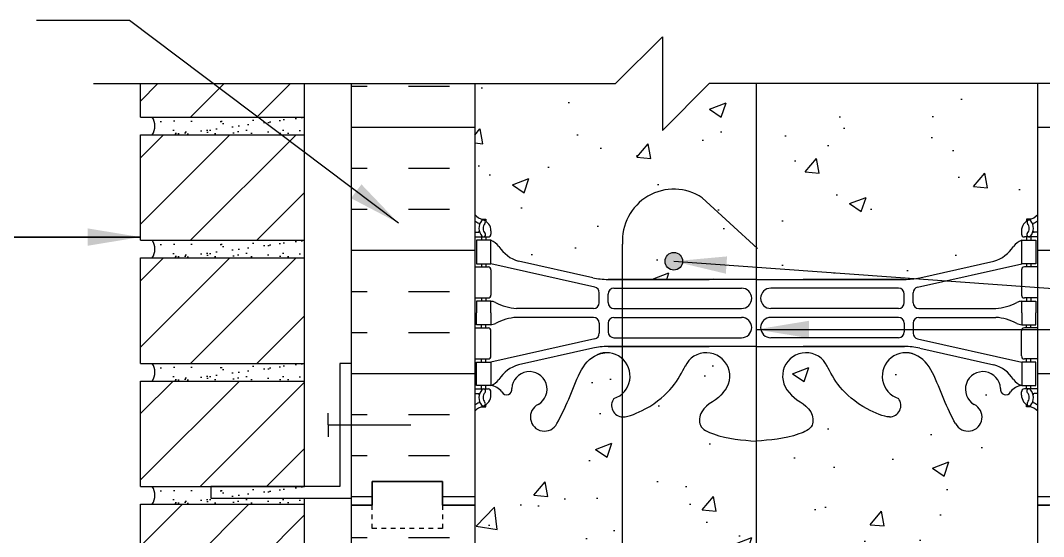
# Model space of a CAD drawing. Header units: inches. Extents: x -6.7 to 48.3, y 74.3 to 149.9.
# Drawn here: x 5.73 to 27.54, y 138.27 to 149.28 of the extents above; entities that cross this region are included whole.
import ezdxf

# ---------------------------------------------------------------- set-up
doc = ezdxf.new("R2010")
doc.units = ezdxf.units.IN
doc.header["$LTSCALE"] = 0.5
doc.header["$MEASUREMENT"] = 0
doc.linetypes.add('DASHED2', pattern=[0.375, 0.25, -0.125])
for name, color, linetype in [('HATCH', 12, 'Continuous'), ('line25', 2, 'Continuous'), ('LINE50', 5, 'Continuous'), ('LINE65', 3, 'Continuous'), ('LINE9', 9, 'Continuous'), ('TEXT', 4, 'Continuous'), ('Web_Edge', 9, 'Continuous')]:
    doc.layers.add(name, color=color, linetype=linetype)
doc.styles.add('DIM', font='romans.shx', dxfattribs={"width": 0.7})
doc.dimstyles.new('ext_12', dxfattribs={"dimscale": 12, "dimtxt": 0.09375, "dimasz": 0.09375, "dimexe": 0.09375, "dimexo": 0.0625, "dimgap": 0.0625, "dimtad": 1, "dimdec": 1, "dimzin": 2, "dimdsep": 46, "dimlunit": 4, "dimtxsty": 'DIM', "dimcen": 0.09, "dimdle": 0.09375, "dimclrt": 4, "dimadec": 0, "dimazin": 0, "dimtfac": 1, "dimtdec": 1, "dimtmove": 1, "dimatfit": 3, "dimfxl": 1, "dimfrac": 2, "dimtolj": 1, "dimtzin": 0, "dimarcsym": 0})
pattern_1 = [(45, (-108.4953, -49.4303), (-0.707107, 0.707107), [])]

msp = doc.modelspace()

# ---------------------------------------------------------------- hatches: boundary and pattern name
at = {"layer": 'HATCH'}
h = msp.add_hatch(dxfattribs=at)
h.set_pattern_fill('AR-CONC', color=256, scale=0.5)
h.paths.add_polyline_path([(27.4161015, 147.931056), (20.4161015, 147.931056), (19.4161015, 146.931056), (19.4161015, 148.931056), (18.4161015, 147.931056), (15.4161015, 147.931056), (15.4161015, 145.1369642, 0.0884161507), (15.5621045, 145.0396526), (15.6521045, 145.0396526), (15.6521045, 144.9979265, -0.2490694202), (15.7621045, 144.7908033), (15.7621045, 144.7233033, -0.4142135624), (15.6996045, 144.6608033), (15.6521045, 144.6608033), (15.6521045, 144.5908033), (15.7571045, 144.5908033, -0.1686720398), (15.9430855, 144.4412204, 0.174450119), (16.3505186, 144.1454133), (17.9313141, 143.7924541, 0.0549743364), (18.2581846, 143.7564062), (21.4161015, 143.7564062), (24.5740183, 143.7564062, 0.0549743364), (24.9008888, 143.7924541), (26.4816844, 144.1454133, 0.174450119), (26.8891174, 144.4412204, -0.1686720398), (27.0750985, 144.5908033), (27.1800985, 144.5908033), (27.1800985, 144.6608033), (27.1325985, 144.6608033, -0.4142135624), (27.0700985, 144.7233033), (27.0700985, 144.7908033, -0.2490694202), (27.1800985, 144.9979265), (27.1800985, 145.0396526), (27.2700985, 145.0396526, 0.0884161507), (27.4161015, 145.1369642)])
edge = h.paths.add_edge_path()
edge.add_arc((27.0700985, 140.5836966), 0.5, 46.21088883, 66.42182152)
edge.add_line((27.2700985, 141.0419541), (27.1800985, 141.0419541))
edge.add_line((27.1800985, 141.0419541), (27.1800985, 141.0836802))
edge.add_arc((27.3200985, 141.2908033), 0.25, 180, 235.94420226, ccw=False)
edge.add_line((27.0700985, 141.2908033), (27.0700985, 141.3583033))
edge.add_arc((27.1325985, 141.3583033), 0.0625, 90, 180, ccw=False)
edge.add_line((27.1325985, 141.4208033), (27.1800985, 141.4208033))
edge.add_line((27.1800985, 141.4208033), (27.1800985, 141.4908033))
edge.add_line((27.1800985, 141.4908033), (27.0750985, 141.4908033))
edge.add_arc((27.1126341, 141.141252), 0.3515609, 96.12907537, 141.53314064)
edge.add_arc((26.7354077, 141.4095511), 0.113392, 167.81557231, 334.05694406, ccw=False)
edge.add_arc((26.2500581, 141.4143562), 0.375, 2.92370732, 239.86752902)
edge.add_arc((25.9300946, 140.8206653), 0.2998438, -152.40303142, 63.94251503, ccw=False)
edge.add_spline(control_points=[(25.6643646, 140.6817629), (25.5783595, 140.8483771), (25.3253539, 141.3385149), (25.1309683, 142.0193985), (24.8052634, 142.1499145)], knot_values=[0, 0, 0, 0, 0.5792108789, 1.7038956432, 1.7038956432, 1.7038956432, 1.7038956432], degree=3, periodic=0)
edge.add_spline(control_points=[(24.8052634, 142.1499145), (24.7556192, 142.1698078), (24.7013891, 142.1822922), (24.6446352, 142.1906992)], knot_values=[1.7038956432, 1.7038956432, 1.7038956432, 1.7038956432, 1.875320925, 1.875320925, 1.875320925, 1.875320925], degree=3, periodic=0)
edge.add_arc((24.6036015, 141.6923859), 0.5, 85.292583, 251.79366549)
edge.add_arc((24.2572684, 141.067637), 0.242027, -90, 38.23270835, ccw=False)
edge.add_spline(control_points=[(24.2572684, 140.82561), (24.1362938, 140.8236312), (23.3169746, 141.1750461), (23.0718847, 141.6222781), (22.9324207, 141.9022623)], knot_values=[0.0381250529, 0.0381250529, 0.0381250529, 0.0381250529, 0.3206625196, 1.2373977813, 1.2373977813, 1.2373977813, 1.2373977813], degree=3, periodic=0)
edge.add_spline(control_points=[(22.9324207, 141.9022623), (22.9292684, 141.9085907), (22.9261406, 141.9148876), (22.9230339, 141.9211514)], knot_values=[1.2373977813, 1.2373977813, 1.2373977813, 1.2373977813, 1.2581185721, 1.2581185721, 1.2581185721, 1.2581185721], degree=3, periodic=0)
edge.add_arc((22.4786015, 141.6923859), 0.5, 28.01829982, 224.18750671)
edge.add_spline(control_points=[(22.1200702, 141.3438815), (22.2276985, 141.180913), (22.5876818, 141.0902481), (22.6643491, 140.5946827), (22.1161897, 140.35883), (21.7123961, 140.3303501), (21.4161015, 140.3094523)], knot_values=[0.2294066276, 0.2294066276, 0.2294066276, 0.2294066276, 0.844431715, 1.1288491123, 1.4643307732, 2.3890043021, 2.3890043021, 2.3890043021, 2.3890043021], degree=3, periodic=0)
edge.add_spline(control_points=[(21.4161015, 140.3094523), (21.1198068, 140.3303501), (20.7160133, 140.35883), (20.1678538, 140.5946827), (20.2445211, 141.0902481), (20.6045044, 141.180913), (20.7121328, 141.3438815)], knot_values=[0.2294066276, 0.2294066276, 0.2294066276, 0.2294066276, 1.1540801565, 1.4895618175, 1.7739792148, 2.3890043021, 2.3890043021, 2.3890043021, 2.3890043021], degree=3, periodic=0)
edge.add_arc((20.3536015, 141.6923859), 0.5, 315.81249329, 511.98170018)
edge.add_spline(control_points=[(19.909169, 141.9211514), (19.9060624, 141.9148876), (19.9029345, 141.9085907), (19.8997823, 141.9022623)], knot_values=[1.2373977813, 1.2373977813, 1.2373977813, 1.2373977813, 1.2581185721, 1.2581185721, 1.2581185721, 1.2581185721], degree=3, periodic=0)
edge.add_spline(control_points=[(19.8997823, 141.9022623), (19.7603182, 141.6222781), (19.5152284, 141.1750461), (18.6959091, 140.8236312), (18.5749346, 140.82561)], knot_values=[0.0381250529, 0.0381250529, 0.0381250529, 0.0381250529, 0.9548603146, 1.2373977813, 1.2373977813, 1.2373977813, 1.2373977813], degree=3, periodic=0)
edge.add_arc((18.5749346, 141.067637), 0.242027, 141.76729165, 270, ccw=False)
edge.add_arc((18.2286015, 141.6923859), 0.5, 288.20633451, 454.707417)
edge.add_spline(control_points=[(18.1875677, 142.1906992), (18.1308139, 142.1822922), (18.0765837, 142.1698078), (18.0269395, 142.1499145)], knot_values=[1.7038956432, 1.7038956432, 1.7038956432, 1.7038956432, 1.875320925, 1.875320925, 1.875320925, 1.875320925], degree=3, periodic=0)
edge.add_spline(control_points=[(18.0269395, 142.1499145), (17.7012346, 142.0193985), (17.5068491, 141.3385149), (17.2538434, 140.8483771), (17.1678383, 140.6817629)], knot_values=[0, 0, 0, 0, 1.1246847643, 1.7038956432, 1.7038956432, 1.7038956432, 1.7038956432], degree=3, periodic=0)
edge.add_arc((16.9021083, 140.8206653), 0.2998438, 116.05748497, 333.07974033, ccw=False)
edge.add_arc((16.5821448, 141.4143562), 0.375, 300.13247098, 537.07629268)
edge.add_arc((16.0967952, 141.4095511), 0.113392, -154.05694406, 12.18442769, ccw=False)
edge.add_arc((15.7195688, 141.141252), 0.3515609, 38.46685936, 83.87092463)
edge.add_line((15.7571045, 141.4908033), (15.6521045, 141.4908033))
edge.add_line((15.6521045, 141.4908033), (15.6521045, 141.4208033))
edge.add_line((15.6521045, 141.4208033), (15.6996045, 141.4208033))
edge.add_arc((15.6996045, 141.3583033), 0.0625, 0, 90, ccw=False)
edge.add_line((15.7621045, 141.3583033), (15.7621045, 141.2908033))
edge.add_arc((15.5121045, 141.2908033), 0.25, 304.05579774, 360, ccw=False)
edge.add_line((15.6521045, 141.0836802), (15.6521045, 141.0419541))
edge.add_line((15.6521045, 141.0419541), (15.5621045, 141.0419541))
edge.add_arc((15.7621045, 140.5836966), 0.5, 113.57817848, 133.78911117)
edge.add_line((15.4161015, 140.9446424), (15.4161015, 138.9446424))
edge.add_line((15.4161015, 138.9446424), (15.4161015, 136.9446424))
edge.add_arc((15.7621045, 137.3055883), 0.5, 226.21088883, 246.42182152)
edge.add_line((15.5621045, 136.8473307), (15.6521045, 136.8473307))
edge.add_line((15.6521045, 136.8473307), (15.6521045, 136.8056047))
edge.add_arc((15.5121045, 136.5984815), 0.25, 0, 55.94420226, ccw=False)
edge.add_line((15.7621045, 136.5984815), (15.7621045, 136.5309815))
edge.add_arc((15.6996045, 136.5309815), 0.0625, -90, 0, ccw=False)
edge.add_line((15.6996045, 136.4684815), (15.6521045, 136.4684815))
edge.add_line((15.6521045, 136.4684815), (15.6521045, 136.3984815))
edge.add_line((15.6521045, 136.3984815), (15.7571045, 136.3984815))
edge.add_arc((15.7195688, 136.7480329), 0.3515609, 276.12907537, 321.53314064)
edge.add_arc((16.0967952, 136.4797338), 0.113392, -12.18442769, 154.05694406, ccw=False)
edge.add_arc((16.5821448, 136.4749287), 0.375, 182.92370732, 419.86752902)
edge.add_arc((16.9021083, 137.0686196), 0.2998438, 27.59696858, 243.94251503, ccw=False)
edge.add_spline(control_points=[(17.1678383, 137.207522), (17.2538434, 137.0409078), (17.5068491, 136.5507699), (17.7012346, 135.8698863), (18.0269395, 135.7393704)], knot_values=[0, 0, 0, 0, 0.5792108789, 1.7038956432, 1.7038956432, 1.7038956432, 1.7038956432], degree=3, periodic=0)
edge.add_spline(control_points=[(18.0269395, 135.7393704), (18.0765837, 135.719477), (18.1308139, 135.7069927), (18.1875677, 135.6985856)], knot_values=[1.7038956432, 1.7038956432, 1.7038956432, 1.7038956432, 1.875320925, 1.875320925, 1.875320925, 1.875320925], degree=3, periodic=0)
edge.add_arc((18.2286015, 136.196899), 0.5, 265.292583, 431.79366549)
edge.add_arc((18.5749346, 136.8216479), 0.242027, 90, 218.23270835, ccw=False)
edge.add_spline(control_points=[(18.5749346, 137.0636749), (18.6959091, 137.0656537), (19.5152284, 136.7142388), (19.7603182, 136.2670068), (19.8997823, 135.9870226)], knot_values=[0.0381250529, 0.0381250529, 0.0381250529, 0.0381250529, 0.3206625196, 1.2373977813, 1.2373977813, 1.2373977813, 1.2373977813], degree=3, periodic=0)
edge.add_spline(control_points=[(19.8997823, 135.9870226), (19.9029345, 135.9806941), (19.9060624, 135.9743973), (19.909169, 135.9681335)], knot_values=[1.2373977813, 1.2373977813, 1.2373977813, 1.2373977813, 1.2581185721, 1.2581185721, 1.2581185721, 1.2581185721], degree=3, periodic=0)
edge.add_arc((20.3536015, 136.196899), 0.5, 208.01829982, 404.18750671)
edge.add_spline(control_points=[(20.7121328, 136.5454034), (20.6045044, 136.7083718), (20.2445211, 136.7990367), (20.1678538, 137.2946022), (20.7160133, 137.5304549), (21.1198068, 137.5589347), (21.4161015, 137.5798326)], knot_values=[0.2294066276, 0.2294066276, 0.2294066276, 0.2294066276, 0.844431715, 1.1288491123, 1.4643307732, 2.3890043021, 2.3890043021, 2.3890043021, 2.3890043021], degree=3, periodic=0)
edge.add_spline(control_points=[(21.4161015, 137.5798326), (21.7123961, 137.5589347), (22.1161897, 137.5304549), (22.6643491, 137.2946022), (22.5876818, 136.7990367), (22.2276985, 136.7083718), (22.1200702, 136.5454034)], knot_values=[0.2294066276, 0.2294066276, 0.2294066276, 0.2294066276, 1.1540801565, 1.4895618175, 1.7739792148, 2.3890043021, 2.3890043021, 2.3890043021, 2.3890043021], degree=3, periodic=0)
edge.add_arc((22.4786015, 136.196899), 0.5, 135.81249329, 331.98170018)
edge.add_spline(control_points=[(22.9230339, 135.9681335), (22.9261406, 135.9743973), (22.9292684, 135.9806941), (22.9324207, 135.9870226)], knot_values=[1.2373977813, 1.2373977813, 1.2373977813, 1.2373977813, 1.2581185721, 1.2581185721, 1.2581185721, 1.2581185721], degree=3, periodic=0)
edge.add_spline(control_points=[(22.9324207, 135.9870226), (23.0718847, 136.2670068), (23.3169746, 136.7142388), (24.1362938, 137.0656537), (24.2572684, 137.0636749)], knot_values=[0.0381250529, 0.0381250529, 0.0381250529, 0.0381250529, 0.9548603146, 1.2373977813, 1.2373977813, 1.2373977813, 1.2373977813], degree=3, periodic=0)
edge.add_arc((24.2572684, 136.8216479), 0.242027, -38.23270835, 90, ccw=False)
edge.add_arc((24.6036015, 136.196899), 0.5, 108.20633451, 274.707417)
edge.add_spline(control_points=[(24.6446352, 135.6985856), (24.7013891, 135.7069927), (24.7556192, 135.719477), (24.8052634, 135.7393704)], knot_values=[1.7038956432, 1.7038956432, 1.7038956432, 1.7038956432, 1.875320925, 1.875320925, 1.875320925, 1.875320925], degree=3, periodic=0)
edge.add_spline(control_points=[(24.8052634, 135.7393704), (25.1309683, 135.8698863), (25.3253539, 136.5507699), (25.5783595, 137.0409078), (25.6643646, 137.207522)], knot_values=[0, 0, 0, 0, 1.1246847643, 1.7038956432, 1.7038956432, 1.7038956432, 1.7038956432], degree=3, periodic=0)
edge.add_arc((25.9300946, 137.0686196), 0.2998438, -63.94251503, 153.07974033, ccw=False)
edge.add_arc((26.2500581, 136.4749287), 0.375, 120.13247098, 357.07629268)
edge.add_arc((26.7354077, 136.4797338), 0.113392, 25.94305594, 192.18442769, ccw=False)
edge.add_arc((27.1126341, 136.7480329), 0.3515609, 218.46685936, 263.87092463)
edge.add_line((27.0750985, 136.3984815), (27.1800985, 136.3984815))
edge.add_line((27.1800985, 136.3984815), (27.1800985, 136.4684815))
edge.add_line((27.1800985, 136.4684815), (27.1325985, 136.4684815))
edge.add_arc((27.1325985, 136.5309815), 0.0625, 180, 270, ccw=False)
edge.add_line((27.0700985, 136.5309815), (27.0700985, 136.5984815))
edge.add_arc((27.3200985, 136.5984815), 0.25, 124.05579774, 180, ccw=False)
edge.add_line((27.1800985, 136.8056047), (27.1800985, 136.8473307))
edge.add_line((27.1800985, 136.8473307), (27.2700985, 136.8473307))
edge.add_arc((27.0700985, 137.3055883), 0.5, 293.57817848, 313.78911117)
edge.add_line((27.4161015, 136.9446424), (27.4161015, 138.9446424))
edge.add_line((27.4161015, 138.9446424), (27.4161015, 140.9446424))
h.paths.add_polyline_path([(27.4161015, 132.7523206, 0.0884161507), (27.2700985, 132.8496323), (27.1800985, 132.8496323), (27.1800985, 132.8913584, -0.2490694202), (27.0700985, 133.0984815), (27.0700985, 133.1659815, -0.4142135624), (27.1325985, 133.2284815), (27.1800985, 133.2284815), (27.1800985, 133.2984815), (27.0750985, 133.2984815, -0.155528605), (26.8994055, 133.4325267, 0.1809141487), (26.4816844, 133.7438716), (24.9008888, 134.0968308, 0.0549743364), (24.5740183, 134.1328787), (21.4161015, 134.1328787), (18.2581846, 134.1328787, 0.0549743364), (17.9313141, 134.0968308), (16.3505186, 133.7438716, 0.1809141487), (15.9327974, 133.4325267, -0.155528605), (15.7571045, 133.2984815), (15.6521045, 133.2984815), (15.6521045, 133.2284815), (15.6996045, 133.2284815, -0.4142135624), (15.7621045, 133.1659815), (15.7621045, 133.0984815, -0.2490694202), (15.6521045, 132.8913584), (15.6521045, 132.8496323), (15.5621045, 132.8496323, 0.0884161507), (15.4161015, 132.7523206), (15.4161015, 130.7863182), (16.7443334, 130.7863182), (16.8175567, 130.8595415), (17.2443334, 131.0363182), (17.2443334, 130.0363182), (16.8175567, 130.2130949), (16.7443334, 130.2863182), (15.4161015, 130.2863182), (15.4161015, 128.2148277), (16.3599563, 128.2148277), (16.3599563, 129.095319), (16.4224563, 129.2148277), (16.4849563, 129.095319), (16.4849563, 128.2148277), (17.275865, 128.2148277), (27.4161015, 128.2148277)])
h.paths.add_polyline_path([(15.4161015, 132.7523206), (15.4161015, 135.1038218), (12.7911015, 132.4738182), (12.7911015, 130.7863182), (15.4161015, 130.7863182)])
h.paths.add_polyline_path([(15.4161015, 130.2863182), (12.7911015, 130.2863182), (12.7911015, 128.2148277), (15.4161015, 128.2148277)])
h.paths.add_polyline_path([(18.6011362, 105.7211699, 0.4060053292), (18.1013337, 106.2071188), (16.3011061, 106.2071188, 0.2256517541), (15.9261061, 105.8321188), (15.9261061, 105.1060541, 0.2256517541), (16.3011061, 104.7310541), (18.1013337, 104.7310541, 0.4185210659), (18.6012798, 105.238396)])
h.paths.add_polyline_path([(18.1013337, 104.5404325), (16.3011061, 104.5404325, 0.2256517541), (15.9261061, 104.1654325), (15.9261061, 103.4393678, 0.2256517541), (16.3011061, 103.0643678), (18.4069322, 103.0643678, 0.2467702377), (18.6011064, 103.4501602), (18.6012841, 104.0474771, 0.4100928209)])
h.paths.add_polyline_path([(24.0035882, 104.1654325, 0.2256517541), (23.6285882, 104.5404325), (19.2036147, 104.5404325, 0.2256517541), (18.8286147, 104.1654325), (18.8286147, 103.3972668, 0.1853008982), (19.1273883, 103.0643678), (23.7048146, 103.0643678, 0.1853008982), (24.0035882, 103.3972668)])
h.paths.add_polyline_path([(24.0035882, 105.1060541), (24.0035882, 105.8742198, 0.1853008982), (23.7048146, 106.2071188), (19.1273883, 106.2071188, 0.1853008982), (18.8286147, 105.8742198), (18.8286147, 105.1060541, 0.2256517541), (19.2036147, 104.7310541), (23.6285882, 104.7310541, 0.2256517541)])
h.paths.add_polyline_path([(26.9060969, 105.8321188, 0.2256517541), (26.5310969, 106.2071188), (24.7308692, 106.2071188, 0.4060053292), (24.2310667, 105.7211699), (24.2309189, 105.2240096, 0.4100928209), (24.7308692, 104.7310541), (26.5310969, 104.7310541, 0.2256517541), (26.9060969, 105.1060541)])
h.paths.add_polyline_path([(26.9060969, 104.1654325, 0.2256517541), (26.5310969, 104.5404325), (24.5308692, 104.5404325, 0.403872135), (24.1561047, 104.1787184), (24.1561047, 103.4089182, 0.3451020396), (24.4076529, 103.0643678), (26.5310969, 103.0643678, 0.2256517541), (26.9060969, 103.4393678)])
h.paths.add_polyline_path([(39.4627027, 108.8328432), (39.4627027, 109.8328432), (30.5411015, 109.8328432), (30.5411015, 105.8322663), (39.4627027, 105.8328432), (39.4627027, 106.8328432), (40.4627027, 107.8328432), (38.4627027, 107.8328432)])
h.paths.add_polyline_path([(12.2911015, 109.8328432), (11.2911015, 109.8328432), (8.1036015, 109.8328432), (3.370375, 109.6771239), (3.3691826, 107.2133614), (2.3691826, 106.2133614), (4.3691826, 106.2133614), (3.3695002, 105.213679), (3.3695002, 103.6738489), (12.2911015, 103.9673624)])
h.paths.add_polyline_path([(18.6012841, 96.4416769, 0.4100928209), (18.1013337, 96.9346324), (16.3011061, 96.9346324, 0.2256517541), (15.9261061, 96.5596324), (15.9261061, 95.8335677, 0.2256517541), (16.3011061, 95.4585677), (18.1013337, 95.4585677, 0.4060053292), (18.6011362, 95.9445166)])
h.paths.add_polyline_path([(18.6760983, 98.2567683, 0.3451020395), (18.42455, 98.6013187), (16.3011061, 98.6013187, 0.2256517541), (15.9261061, 98.2263187), (15.9261061, 97.500254, 0.2256517541), (16.3011061, 97.125254), (18.3013337, 97.125254, 0.403872135), (18.6760983, 97.4869681)])
h.paths.add_polyline_path([(24.0035882, 98.2684197, 0.1853008982), (23.7048146, 98.6013187), (19.1273883, 98.6013187, 0.1853008982), (18.8286147, 98.2684197), (18.8286147, 97.500254, 0.2256517541), (19.2036147, 97.125254), (23.6285882, 97.125254, 0.2256517541), (24.0035882, 97.500254)])
h.paths.add_polyline_path([(24.0035882, 96.5596324, 0.2256517541), (23.6285882, 96.9346324), (19.2036147, 96.9346324, 0.2256517541), (18.8286147, 96.5596324), (18.8286147, 95.7914666, 0.1853008982), (19.1273883, 95.4585677), (23.7048146, 95.4585677, 0.1853008982), (24.0035882, 95.7914666)])
h.paths.add_polyline_path([(26.9060969, 96.5596324, 0.2256517541), (26.5310969, 96.9346324), (24.7308692, 96.9346324, 0.4185210659), (24.2309231, 96.4272905), (24.2310667, 95.9445166, 0.4060053292), (24.7308692, 95.4585677), (26.5310969, 95.4585677, 0.2256517541), (26.9060969, 95.8335677)])
h.paths.add_polyline_path([(26.9060969, 97.500254), (26.9060969, 98.2263187, 0.2256517541), (26.5310969, 98.6013187), (24.4252707, 98.6013187, 0.2467702377), (24.2310965, 98.2155263), (24.2309189, 97.6182094, 0.4100928209), (24.7308692, 97.125254), (26.5310969, 97.125254, 0.2256517541)])
h.paths.add_polyline_path([(27.1325985, 86.1166823), (27.1800985, 86.1166823), (27.1800985, 86.1866823), (27.0750985, 86.1866823, -0.155528605), (26.8994055, 86.3207275, 0.1809141487), (26.4816844, 86.6320724), (24.9008888, 86.9850316, 0.0549743364), (24.5740183, 87.0210795), (21.4161015, 87.0210795), (18.2581846, 87.0210795, 0.0549743364), (17.9313141, 86.9850316), (16.3505186, 86.6320724, 0.1809141487), (15.9327974, 86.3207275, -0.155528605), (15.7571045, 86.1866823), (15.6521045, 86.1866823), (15.6521045, 86.1166823), (15.6996045, 86.1166823, -0.4142135624), (15.7621045, 86.0541823), (15.7621045, 85.9866823, -0.2490694202), (15.6521045, 85.7795592), (15.6521045, 85.7378331), (15.5621045, 85.7378331, 0.0884161507), (15.4161015, 85.6405214), (15.4161015, 84.0877083), (20.4160974, 84.0877083), (21.4160974, 83.0877083), (21.4160974, 85.0877083), (22.4160974, 84.0877083), (27.4161015, 84.0877083), (27.4161015, 85.6405214, 0.0884161507), (27.2700985, 85.7378331), (27.1800985, 85.7378331), (27.1800985, 85.7795592, -0.2490694202), (27.0700985, 85.9866823), (27.0700985, 86.0541823, -0.4142135624)])
h = msp.add_hatch(dxfattribs=at)
h.set_pattern_fill('ANSI31', color=256, scale=8, style=0)
h.set_pattern_definition([(45, (-108.4953, -44.1803), (-0.707107, 0.707107), [])])
h.paths.add_polyline_path([(11.7911015, 147.931056), (8.2911015, 147.931056), (8.2911015, 147.2148277), (11.7911015, 147.2148277)])
h = msp.add_hatch(dxfattribs=at)
h.set_pattern_fill('INSUL', color=256, scale=7, style=0)
h.paths.add_polyline_path([(15.4161015, 147.931056), (12.7911015, 147.931056), (12.7911015, 138.9446424), (13.2286015, 138.9446424), (13.2286015, 139.4446424), (14.7286015, 139.4446424), (14.7286015, 138.9446424), (15.1661015, 138.9446424), (15.4161015, 138.9446424)])
h.paths.add_polyline_path([(30.0411015, 147.931056), (27.4161015, 147.931056), (27.4161015, 140.9778168), (30.0411015, 140.9778168)])
h.paths.add_polyline_path([(30.0411015, 140.9778168), (27.4161015, 140.9778168), (27.4161015, 138.9446424), (27.6661015, 138.9446424), (28.1036015, 138.9446424), (28.1036015, 139.4446424), (29.6036015, 139.4446424), (29.6036015, 138.9446424), (30.0411015, 138.9446424)])
h = msp.add_hatch(dxfattribs=at)
h.set_pattern_fill('AR-SAND', color=256, scale=0.25, style=0)
h.set_pattern_definition([(37.5, (-108.4953, -33.6803), (-0.01574834, 0.48170594), [0, -0.38, 0, -0.425, 0, -0.40625]), (7.5, (-108.4953, -33.6803), (0.4424442, 0.7055365), [0, -0.205, 0, -0.3425, 0, -0.13125]), (327.5, (-108.8028, -33.6803), (0.7785355, 0.0014148), [0, -0.125, 0, -0.45, 0, -0.5875]), (317.5, (-108.8028, -33.6803), (0.7515317, 0.2194189), [0, -0.0625, 0, -0.295, 0, -0.3375])])
h.paths.add_polyline_path([(11.7911015, 147.2148277), (8.5411015, 147.2148277, -0.3182332765), (8.5411015, 146.8398277), (11.7911015, 146.8398277)])
h = msp.add_hatch(dxfattribs=at)
h.set_pattern_fill('ANSI31', color=256, scale=8, style=0)
h.set_pattern_definition([(45, (-108.4953, -46.8053), (-0.707107, 0.707107), [])])
h.paths.add_polyline_path([(11.7911015, 144.5898277), (11.7911015, 146.8398277), (8.2911015, 146.8398277), (8.2911015, 144.5898277)])
h = msp.add_hatch(dxfattribs=at)
h.set_pattern_fill('AR-SAND', color=256, scale=0.25, style=0)
h.set_pattern_definition([(37.5, (-108.4953, -36.3053), (-0.01574834, 0.48170594), [0, -0.38, 0, -0.425, 0, -0.40625]), (7.5, (-108.4953, -36.3053), (0.4424442, 0.7055365), [0, -0.205, 0, -0.3425, 0, -0.13125]), (327.5, (-108.8028, -36.3053), (0.7785355, 0.0014148), [0, -0.125, 0, -0.45, 0, -0.5875]), (317.5, (-108.8028, -36.3053), (0.7515317, 0.2194189), [0, -0.0625, 0, -0.295, 0, -0.3375])])
h.paths.add_polyline_path([(11.7911015, 144.5898277), (8.5411015, 144.5898277, -0.3182332765), (8.5411015, 144.2148277), (11.7911015, 144.2148277)])
h = msp.add_hatch(dxfattribs=at)
h.set_pattern_fill('ANSI31', color=256, scale=8, style=0)
h.set_pattern_definition(pattern_1)
h.paths.add_polyline_path([(11.7911015, 141.9648277), (11.7911015, 144.2148277), (8.2911015, 144.2148277), (8.2911015, 141.9648277)])
h = msp.add_hatch(dxfattribs=at)
h.set_pattern_fill('AR-SAND', color=256, scale=0.25, style=0)
h.set_pattern_definition([(37.5, (-108.4953, -38.9303), (-0.01574834, 0.48170594), [0, -0.38, 0, -0.425, 0, -0.40625]), (7.5, (-108.4953, -38.9303), (0.4424442, 0.7055365), [0, -0.205, 0, -0.3425, 0, -0.13125]), (327.5, (-108.8028, -38.9303), (0.7785355, 0.0014148), [0, -0.125, 0, -0.45, 0, -0.5875]), (317.5, (-108.8028, -38.9303), (0.7515317, 0.2194189), [0, -0.0625, 0, -0.295, 0, -0.3375])])
h.paths.add_polyline_path([(11.7911015, 141.9648277), (8.5411015, 141.9648277, -0.3182332765), (8.5411015, 141.5898277), (11.7911015, 141.5898277)])
h = msp.add_hatch(dxfattribs=at)
h.set_pattern_fill('ANSI31', color=256, scale=8, style=0)
h.set_pattern_definition(pattern_1)
h.paths.add_polyline_path([(8.2911015, 139.3398277), (11.7911015, 139.3398277), (11.7911015, 141.5898277), (8.2911015, 141.5898277)])
h = msp.add_hatch(dxfattribs=at)
h.set_pattern_fill('AR-SAND', color=256, scale=0.25, style=0)
h.set_pattern_definition([(37.5, (-108.4953, -41.5553), (-0.01574834, 0.48170594), [0, -0.38, 0, -0.425, 0, -0.40625]), (7.5, (-108.4953, -41.5553), (0.4424442, 0.7055365), [0, -0.205, 0, -0.3425, 0, -0.13125]), (327.5, (-108.8028, -41.5553), (0.7785355, 0.0014148), [0, -0.125, 0, -0.45, 0, -0.5875]), (317.5, (-108.8028, -41.5553), (0.7515317, 0.2194189), [0, -0.0625, 0, -0.295, 0, -0.3375])])
h.paths.add_polyline_path([(11.7911015, 139.3398277), (8.5411015, 139.3398277, -0.3182332765), (8.5411015, 138.9648277), (11.7911015, 138.9648277)])
h = msp.add_hatch(dxfattribs=at)
h.set_pattern_fill('ANSI31', color=256, scale=8, style=0)
h.set_pattern_definition(pattern_1)
h.paths.add_polyline_path([(11.7911015, 136.7148277), (11.7911015, 138.9648277), (8.2911015, 138.9648277), (8.2911015, 136.7148277)])
h = msp.add_hatch(dxfattribs=at)
h.set_pattern_fill('INSUL', color=256, scale=7, style=0)
h.paths.add_polyline_path([(15.4161015, 138.9446424), (15.1661015, 138.9446424), (14.7286015, 138.9446424), (14.7286015, 138.4446424), (13.2286015, 138.4446424), (13.2286015, 138.9446424), (12.7911015, 138.9446424), (12.7911015, 132.8191834), (13.1358096, 132.8191834), (15.4161015, 135.1038218)])
h.paths.add_polyline_path([(30.0411015, 138.9446424), (29.6036015, 138.9446424), (29.6036015, 138.4446424), (28.1036015, 138.4446424), (28.1036015, 138.9446424), (27.6661015, 138.9446424), (27.4161015, 138.9446424), (27.4161015, 135.6013015), (30.0411015, 135.6013015)])
h.paths.add_polyline_path([(30.0411015, 135.6013015), (27.4161015, 135.6013015), (27.4161015, 128.2148277), (30.0411015, 128.2148277)])
at = {"layer": 'LINE65'}
msp.add_hatch(color=256, dxfattribs=at).paths.add_polyline_path([(19.8476487, 144.1428014, 1), (19.4726487, 144.1428014, 1)])

# ---------------------------------------------------------------- linework, layer by layer
at = {"layer": 'line25'}
for p, q in [((8.2911015, 147.2148277), (8.2911015, 147.931056)), ((11.7911015, 139.3398277), (11.7911015, 147.931056)), ((15.4161015, 147.931056), (15.4161015, 138.9446424)), ((27.4161015, 138.9446424), (27.4161015, 147.931056)), ((8.2911015, 147.2148277), (11.7911015, 147.2148277)), ((8.2911015, 146.8398277), (11.7911015, 146.8398277)), ((8.2911015, 144.5898277), (8.2911015, 146.8398277)), ((8.2911015, 144.5898277), (11.7911015, 144.5898277)), ((8.2911015, 144.2148277), (11.7911015, 144.2148277)), ((8.2911015, 141.9648277), (8.2911015, 144.2148277)), ((8.2911015, 141.9648277), (11.7911015, 141.9648277)), ((8.2911015, 141.5898277), (11.7911015, 141.5898277)), ((8.2911015, 139.3398277), (8.2911015, 141.5898277)), ((8.2911015, 139.3398277), (11.7911015, 139.3398277)), ((8.2911015, 138.9648277), (11.7911015, 138.9648277)), ((8.2911015, 136.7148277), (8.2911015, 138.9648277)), ((11.7911015, 138.9648277), (11.7911015, 139.0898277)), ((11.7911015, 128.8398277), (11.7911015, 138.9648277)), ((15.4161015, 138.9446424), (15.4161015, 135.1038218)), ((27.4161015, 128.2148277), (27.4161015, 138.9446424))]:
    msp.add_line(p, q, dxfattribs=at)
at = {"layer": 'LINE50'}
for p, q in [((12.7911015, 138.9446424), (12.7911015, 147.931056)), ((14.7286015, 139.4446424), (13.2286015, 139.4446424)), ((13.2286015, 139.4446424), (13.2286015, 138.9446424)), ((14.7286015, 138.9446424), (14.7286015, 139.4446424)), ((13.2286015, 138.9446424), (12.7911015, 138.9446424)), ((15.1661015, 138.9446424), (14.7286015, 138.9446424)), ((15.4161015, 138.9446424), (15.1661015, 138.9446424)), ((27.4161015, 138.9446424), (27.6661015, 138.9446424))]:
    msp.add_line(p, q, dxfattribs=at)
for points in [[(12.7911015, 128.2148277), (12.7911015, 138.9446424), (13.2286015, 138.9446424), (13.2286015, 139.4446424), (14.7286015, 139.4446424), (14.7286015, 138.9446424), (15.1661015, 138.9446424), (15.4161015, 138.9446424)], [(30.0411015, 128.2148277), (30.0411015, 138.9446424), (29.6036015, 138.9446424), (29.6036015, 139.4446424), (28.1036015, 139.4446424), (28.1036015, 138.9446424), (27.6661015, 138.9446424), (27.4161015, 138.9446424)]]:
    msp.add_lwpolyline(points, dxfattribs=at)
at = {"layer": 'LINE65'}
for p, q in [((21.4160974, 147.931056), (21.4160974, 131.2148277)), ((20.2675751, 145.4965098), (21.447327, 144.4122261)), ((18.5687321, 130.8932021), (18.5687321, 144.5065116))]:
    msp.add_line(p, q, dxfattribs=at)
msp.add_circle((19.6601487, 144.1428014), 0.1875, dxfattribs=at)
msp.add_arc((19.6610605, 144.5846808), 1.0951219, 56.36963594, 184.09322148, dxfattribs=at)
at = {"layer": 'LINE9'}
for p, q in [((18.4161015, 147.931056), (19.4161015, 148.931056)), ((19.4161015, 148.931056), (19.4161015, 146.931056)), ((7.2911015, 147.931056), (18.4161015, 147.931056)), ((19.4161015, 146.931056), (20.4161015, 147.931056)), ((31.5411015, 147.931056), (20.4161015, 147.931056)), ((4.5674825, 144.658652), (8.2911015, 144.658652))]:
    msp.add_line(p, q, dxfattribs=at)
at = {"layer": 'LINE9', "linetype": 'Continuous'}
for q in [(12.2911015, 140.9023277), (12.2911015, 140.4023277), (14.0512042, 140.6523277)]:
    msp.add_line((12.2911015, 140.6523277), q, dxfattribs=at)
at = {"layer": 'LINE9'}
msp.add_lwpolyline([(9.7911015, 139.0898277), (12.7911015, 139.0898277), (12.7911015, 141.9648277), (12.5411015, 141.9648277), (12.5411015, 139.3398277), (9.7911015, 139.3398277)], close=True, dxfattribs=at)
at = {"layer": 'LINE9', "linetype": 'DASHED2', "ltscale": 0.15}
msp.add_lwpolyline([(14.7286015, 138.9446424), (14.7286015, 138.9446424), (14.7286015, 138.4446424), (13.2286015, 138.4446424), (13.2286015, 138.9446424), (13.2286015, 138.9446424)], dxfattribs=at)
at = {"layer": 'LINE9'}
for centre in [(8.2763406, 147.0273277), (8.2763406, 144.4023277), (8.2763406, 141.7773277), (8.2763406, 139.1523277)]:
    msp.add_arc(centre, 0.3244296, 324.69439705, 35.30560295, dxfattribs=at)
at = {"layer": 'Web_Edge'}
for p, q in [((15.5621045, 145.0396526), (15.6521045, 145.0396526)), ((15.6521045, 145.0396526), (15.6521045, 144.9979265)), ((27.2700985, 145.0396526), (27.1800985, 145.0396526)), ((27.1800985, 145.0396526), (27.1800985, 144.9979265)), ((15.4161015, 144.7608033), (15.49398, 144.7608033)), ((15.4161015, 144.6608033), (15.6996045, 144.6608033)), ((15.5621045, 144.6608033), (15.5621045, 144.5908033)), ((15.6521045, 144.6608033), (15.6521045, 144.5908033)), ((15.7621045, 144.7908033), (15.7621045, 144.7233033)), ((27.0700985, 144.7908033), (27.0700985, 144.7233033)), ((27.4161015, 144.6608033), (27.1325985, 144.6608033)), ((27.1800985, 144.6608033), (27.1800985, 144.5908033)), ((27.2700985, 144.6608033), (27.2700985, 144.5908033)), ((27.4161015, 144.7608033), (27.3382229, 144.7608033)), ((15.4161015, 144.0208033), (15.6996045, 144.0208033)), ((15.5621045, 144.0908033), (15.5621045, 144.0208033)), ((15.6521045, 144.0908033), (15.6521045, 144.0208033)), ((17.9746678, 143.5941735), (15.7571045, 144.0908033)), ((15.7621045, 143.9583033), (15.7621045, 143.4233033)), ((17.9313141, 143.7924541), (16.3505186, 144.1454133)), ((24.8575352, 143.5941735), (27.0750985, 144.0908033)), ((24.9008888, 143.7924541), (26.4816844, 144.1454133)), ((27.0700985, 143.9583033), (27.0700985, 143.4233033)), ((27.4161015, 144.0208033), (27.1325985, 144.0208033)), ((27.1800985, 144.0908033), (27.1800985, 144.0208033)), ((27.2700985, 144.0908033), (27.2700985, 144.0208033)), ((18.2581846, 143.7564062), (20.4161056, 143.7564062)), ((21.4161015, 143.7564062), (18.2581846, 143.7564062)), ((21.4161015, 143.7564062), (24.5740183, 143.7564062)), ((24.5740183, 143.7564062), (22.4160974, 143.7564062)), ((18.3848502, 143.5697727), (21.1041313, 143.5697727)), ((24.4473527, 143.5697727), (21.7280716, 143.5697727)), ((15.4161015, 143.3608033), (15.6996045, 143.3608033)), ((15.5621045, 143.3608033), (15.5621045, 143.2908033)), ((15.6521045, 143.3608033), (15.6521045, 143.2908033)), ((18.0723503, 143.2599071), (18.0723503, 143.472195)), ((18.2598502, 143.2607744), (18.2598502, 143.4447727)), ((24.5723527, 143.2607744), (24.5723527, 143.4447727)), ((24.7598526, 143.2599071), (24.7598526, 143.472195)), ((27.4161015, 143.3608033), (27.1325985, 143.3608033)), ((27.1800985, 143.3608033), (27.1800985, 143.2908033)), ((27.2700985, 143.3608033), (27.2700985, 143.2908033)), ((17.9473503, 143.1349071), (16.3098286, 143.1349071)), ((18.3848502, 143.1357744), (21.1041313, 143.1357744)), ((24.4473527, 143.1357744), (21.7280716, 143.1357744)), ((24.8848526, 143.1349071), (26.5223744, 143.1349071)), ((17.9473503, 142.9466996), (16.3098286, 142.9466996)), ((18.3848502, 142.9458323), (21.1041313, 142.9458323)), ((24.4473527, 142.9458323), (21.7280716, 142.9458323)), ((24.8848526, 142.9466996), (26.5223744, 142.9466996)), ((15.4161015, 142.7208033), (15.6996045, 142.7208033)), ((15.5621045, 142.7208033), (15.5621045, 142.7908033)), ((15.6521045, 142.7208033), (15.6521045, 142.7908033)), ((15.7621045, 142.1233033), (15.7621045, 142.6583033)), ((18.0723503, 142.8216996), (18.0723503, 142.6094117)), ((18.2598502, 142.8208323), (18.2598502, 142.636834)), ((24.5723527, 142.8208323), (24.5723527, 142.636834)), ((24.7598526, 142.8216996), (24.7598526, 142.6094117)), ((27.0700985, 142.1233033), (27.0700985, 142.6583033)), ((27.4161015, 142.7208033), (27.1325985, 142.7208033)), ((27.1800985, 142.7208033), (27.1800985, 142.7908033)), ((27.2700985, 142.7208033), (27.2700985, 142.7908033)), ((17.9746678, 142.4874332), (15.7571045, 141.9908033)), ((18.3848502, 142.511834), (21.1041313, 142.511834)), ((24.4473527, 142.511834), (21.7280716, 142.511834)), ((24.8575352, 142.4874332), (27.0750985, 141.9908033)), ((17.9313141, 142.2891526), (16.3505186, 141.9361934)), ((18.2581846, 142.3252005), (20.4161056, 142.3252005)), ((21.4161015, 142.3252005), (18.2581846, 142.3252005)), ((21.4161015, 142.3252005), (24.5740183, 142.3252005)), ((24.5740183, 142.3252005), (22.4160974, 142.3252005)), ((24.9008888, 142.2891526), (26.4816844, 141.9361934)), ((15.4161015, 142.0608033), (15.6996045, 142.0608033)), ((15.5621045, 141.9908033), (15.5621045, 142.0608033)), ((15.6521045, 141.9908033), (15.6521045, 142.0608033)), ((27.4161015, 142.0608033), (27.1325985, 142.0608033)), ((27.1800985, 141.9908033), (27.1800985, 142.0608033)), ((27.2700985, 141.9908033), (27.2700985, 142.0608033)), ((15.4161015, 141.4208033), (15.6996045, 141.4208033)), ((15.4161015, 141.3208033), (15.49398, 141.3208033)), ((15.5621045, 141.4208033), (15.5621045, 141.4908033)), ((15.6521045, 141.4208033), (15.6521045, 141.4908033)), ((15.7621045, 141.2908033), (15.7621045, 141.3583033)), ((27.0700985, 141.2908033), (27.0700985, 141.3583033)), ((27.4161015, 141.4208033), (27.1325985, 141.4208033)), ((27.1800985, 141.4208033), (27.1800985, 141.4908033)), ((27.2700985, 141.4208033), (27.2700985, 141.4908033)), ((27.4161015, 141.3208033), (27.3382229, 141.3208033)), ((15.5621045, 141.0419541), (15.6521045, 141.0419541)), ((15.6521045, 141.0419541), (15.6521045, 141.0836802)), ((27.1800985, 141.0419541), (27.1800985, 141.0836802)), ((27.2700985, 141.0419541), (27.1800985, 141.0419541))]:
    msp.add_line(p, q, dxfattribs=at)
for points in [[(15.4571045, 144.0908033), (15.7571045, 144.0908033), (15.7571045, 144.5908033), (15.4571045, 144.5908033)], [(27.3750985, 144.0908033), (27.0750985, 144.0908033), (27.0750985, 144.5908033), (27.3750985, 144.5908033)], [(15.4571045, 141.9908033), (15.7571045, 141.9908033), (15.7571045, 141.4908033), (15.4571045, 141.4908033)], [(27.3750985, 141.9908033), (27.0750985, 141.9908033), (27.0750985, 141.4908033), (27.3750985, 141.4908033)]]:
    msp.add_lwpolyline(points, close=True, dxfattribs=at)
for points in [[(15.7571045, 143.0408033), (15.7571045, 143.2908033), (15.4571045, 143.2908033), (15.4571045, 143.0408033)], [(27.0750985, 143.0408033), (27.0750985, 143.2908033), (27.3750985, 143.2908033), (27.3750985, 143.0408033)], [(15.7571045, 143.0408033), (15.7571045, 142.7908033), (15.4571045, 142.7908033), (15.4571045, 143.0408033)], [(27.0750985, 143.0408033), (27.0750985, 142.7908033), (27.3750985, 142.7908033), (27.3750985, 143.0408033)]]:
    msp.add_lwpolyline(points, dxfattribs=at)
for centre, radius, start, end in [((15.7621045, 145.4979101), 0.5, 226.21088883, 250.52877936), ((15.5980455, 144.9762594), 0.0450092, 321.44800065, 139.1878992), ((15.5121045, 144.7908033), 0.25, 0, 70.52877936), ((27.3200985, 144.7908033), 0.25, 109.47122064, 180), ((27.2341574, 144.9762594), 0.0450092, 40.8121008, 218.55199935), ((27.0700985, 145.4979101), 0.5, 289.47122064, 313.78911117), ((15.7621045, 145.4979101), 0.6, 234.78321605, 245.07477071), ((15.7558119, 144.8453627), 0.25, 140.114512, 222.46086784), ((15.5000223, 144.9348925), 0.0210317, 343.46400404, 63.99572766), ((15.7558119, 144.8453627), 0.16, 140.0000772, 222.46086784), ((27.0763911, 144.8453627), 0.16, 317.53913216, 39.9999228), ((27.0763911, 144.8453627), 0.25, 317.53913216, 39.885488), ((27.3321807, 144.9348925), 0.0210317, 116.00427234, 196.53599596), ((27.0700985, 145.4979101), 0.6, 294.92522929, 305.21678395), ((15.494184, 144.7803858), 0.0195835, 269.40315581, 15.49009994), ((15.6045755, 144.70697), 0.045, 222.46086784, 42.46086784), ((15.6996045, 144.7233033), 0.0625, 270, 0), ((15.6346958, 144.2481995), 0.3638149, 34.97751375, 70.33874127), ((27.1975071, 144.2481995), 0.3638149, 109.66125873, 145.02248625), ((27.1325985, 144.7233033), 0.0625, 180, 270), ((27.2276275, 144.70697), 0.045, 137.53913216, 317.53913216), ((27.3380189, 144.7803858), 0.0195835, 164.50990006, 270.59684419), ((16.5578147, 144.8594295), 0.7434991, 212.79191653, 253.81071146), ((26.2743882, 144.8594295), 0.7434991, 286.18928854, 327.20808347), ((15.6996045, 143.9583033), 0.0625, 0, 90), ((27.1325985, 143.9583033), 0.0625, 90, 180), ((18.2581846, 145.2564062), 1.5, 257.41347953, 270), ((24.5740183, 145.2564062), 1.5, 270, 282.58652047), ((17.9473503, 143.472195), 0.125, 0, 77.3767299), ((18.3848502, 143.4447727), 0.125, 90, 180), ((21.1041313, 143.3527735), 0.2169991, 270, 90), ((21.7280716, 143.3527735), 0.2169991, 90, 270), ((24.4473527, 143.4447727), 0.125, 0, 90), ((24.8848526, 143.472195), 0.125, 102.6232701, 180), ((15.6996045, 143.4233033), 0.0625, 270, 0), ((15.7529817, 143.0721197), 0.2187225, 60.49374659, 88.91995366), ((27.0792212, 143.0721197), 0.2187225, 91.08004634, 119.50625341), ((27.1325985, 143.4233033), 0.0625, 180, 270), ((16.3985794, 144.3017581), 1.1702213, 242.63654818, 265.65045124), ((17.9473503, 143.2599071), 0.125, 270, 0), ((18.3848502, 143.2607744), 0.125, 180, 270), ((24.4473527, 143.2607744), 0.125, 270, 360), ((24.8848526, 143.2599071), 0.125, 180, 270), ((26.4336235, 144.3017581), 1.1702213, 274.34954876, 297.36345182), ((16.3985794, 141.7798485), 1.1702213, 94.34954876, 117.36345182), ((17.9473503, 142.8216996), 0.125, 0, 90), ((18.3848502, 142.8208323), 0.125, 90, 180), ((21.1041313, 142.7288332), 0.2169991, 270, 90), ((21.7280716, 142.7288332), 0.2169991, 90, 270), ((24.4473527, 142.8208323), 0.125, 0, 90), ((24.8848526, 142.8216996), 0.125, 90, 180), ((26.4336235, 141.7798485), 1.1702213, 62.63654818, 85.65045124), ((15.6996045, 142.6583033), 0.0625, 0, 90), ((15.7529817, 143.009487), 0.2187225, 271.08004634, 299.50625341), ((18.3848502, 142.636834), 0.125, 180, 270), ((24.4473527, 142.636834), 0.125, 270, 0), ((27.0792212, 143.009487), 0.2187225, 240.49374659, 268.91995366), ((27.1325985, 142.6583033), 0.0625, 90, 180), ((17.9473503, 142.6094117), 0.125, 282.6232701, 0), ((24.8848526, 142.6094117), 0.125, 180, 257.3767299), ((18.2581846, 140.8252005), 1.5, 90, 102.58652047), ((18.2286015, 141.6923859), 0.5, 288.20633451, 113.78613349), ((20.3536015, 141.6923859), 0.5, 315.81249329, 155.18101106), ((22.4786015, 141.6923859), 0.5, 24.81898894, 224.18750671), ((24.6036015, 141.6923859), 0.5, 66.21386651, 251.79366549), ((24.5740183, 140.8252005), 1.5, 77.41347953, 90), ((15.6996045, 142.1233033), 0.0625, 270, 0), ((27.1325985, 142.1233033), 0.0625, 180, 270), ((16.5578147, 141.2221772), 0.7434991, 106.18928854, 147.20808347), ((16.5821448, 141.4143562), 0.375, 300.13247098, 177.07629268), ((26.2500581, 141.4143562), 0.375, 2.92370732, 239.86752902), ((26.2743882, 141.2221772), 0.7434991, 32.79191653, 73.81071146), ((15.6346958, 141.8334072), 0.3638149, 289.66125873, 325.02248625), ((27.1975071, 141.8334072), 0.3638149, 214.97751375, 250.33874127), ((15.494184, 141.3012209), 0.0195835, 344.50990006, 90.59684419), ((15.7558119, 141.2362439), 0.25, 137.53913216, 219.885488), ((15.6045755, 141.3746367), 0.045, 317.53913216, 137.53913216), ((15.7558119, 141.2362439), 0.16, 137.53913216, 219.9999228), ((15.6996045, 141.3583033), 0.0625, 360, 90), ((15.7195688, 141.141252), 0.3515609, 38.46685936, 83.87092463), ((16.0967952, 141.4095511), 0.113392, 205.94305594, 12.18442769), ((26.7354077, 141.4095511), 0.113392, 167.81557231, 334.05694406), ((27.1126341, 141.141252), 0.3515609, 96.12907537, 141.53314064), ((27.1325985, 141.3583033), 0.0625, 90, 180), ((27.2276275, 141.3746367), 0.045, 42.46086784, 222.46086784), ((27.0763911, 141.2362439), 0.16, 320.0000772, 42.46086784), ((27.0763911, 141.2362439), 0.25, 320.114512, 42.46086784), ((27.3380189, 141.3012209), 0.0195835, 89.40315581, 195.49009994), ((15.7621045, 140.5836966), 0.6, 114.92522929, 125.21678395), ((15.5000223, 141.1467142), 0.0210317, 296.00427234, 16.53599596), ((15.5980455, 141.1053472), 0.0450092, 220.8121008, 38.55199935), ((15.5121045, 141.2908033), 0.25, 289.47122064, 360), ((18.5749346, 141.067637), 0.242027, 141.76729165, 270.00000001), ((24.2572684, 141.067637), 0.242027, 269.99999999, 38.23270835), ((27.3200985, 141.2908033), 0.25, 180, 250.52877936), ((27.2341574, 141.1053472), 0.0450092, 141.44800065, 319.1878992), ((27.3321807, 141.1467142), 0.0210317, 163.46400404, 243.99572766), ((27.0700985, 140.5836966), 0.6, 54.78321605, 65.07477071), ((15.7621045, 140.5836966), 0.5, 109.47122064, 133.78911117), ((16.9021083, 140.8206653), 0.2998438, 116.05748497, 332.40303142), ((25.9300946, 140.8206653), 0.2998438, 207.59696858, 63.94251503), ((27.0700985, 140.5836966), 0.5, 46.21088883, 70.52877936)]:
    msp.add_arc(centre, radius, start, end, dxfattribs=at)
for points in [[(18.2598503, 143.2657742), (18.2598501, 143.4397725)], [(24.5723526, 143.2657742), (24.5723528, 143.4397725)], [(18.2598503, 142.8158325), (18.2598501, 142.6418342)], [(24.5723526, 142.8158325), (24.5723528, 142.6418342)]]:
    msp.add_open_spline(points, degree=1, dxfattribs=at)
for points, knots in [([(17.1678383, 140.6817629), (17.2538434, 140.8483771), (17.5068491, 141.3385149), (17.7207914, 142.0879008), (18.1308139, 142.1822922), (18.1875677, 142.1906992)], [0, 0, 0, 0, 0.5792108789, 1.7038956432, 1.875320925, 1.875320925, 1.875320925, 1.875320925]), ([(25.6643646, 140.6817629), (25.5783595, 140.8483771), (25.3253539, 141.3385149), (25.1114116, 142.0879008), (24.7013891, 142.1822922), (24.6446352, 142.1906992)], [0, 0, 0, 0, 0.5792108789, 1.7038956432, 1.875320925, 1.875320925, 1.875320925, 1.875320925]), ([(18.5749346, 140.82561), (18.6959091, 140.8236312), (19.5293844, 141.1811178), (19.768616, 141.6377611), (19.909169, 141.9211514)], [0.0381250529, 0.0381250529, 0.0381250529, 0.0381250529, 0.3206625196, 1.2581185721, 1.2581185721, 1.2581185721, 1.2581185721]), ([(24.2572684, 140.82561), (24.1362938, 140.8236312), (23.3028185, 141.1811178), (23.0635869, 141.6377611), (22.9230339, 141.9211514)], [0.0381250529, 0.0381250529, 0.0381250529, 0.0381250529, 0.3206625196, 1.2581185721, 1.2581185721, 1.2581185721, 1.2581185721]), ([(20.7121328, 141.3438815), (20.6045044, 141.180913), (20.2445211, 141.0902481), (20.1678538, 140.5946827), (20.7160133, 140.35883), (21.1198068, 140.3303501), (21.4161015, 140.3094523)], [0.2294066276, 0.2294066276, 0.2294066276, 0.2294066276, 0.844431715, 1.1288491123, 1.4643307732, 2.3890043021, 2.3890043021, 2.3890043021, 2.3890043021]), ([(22.1200702, 141.3438815), (22.2276985, 141.180913), (22.5876818, 141.0902481), (22.6643491, 140.5946827), (22.1161897, 140.35883), (21.7123961, 140.3303501), (21.4161015, 140.3094523)], [0.2294066276, 0.2294066276, 0.2294066276, 0.2294066276, 0.844431715, 1.1288491123, 1.4643307732, 2.3890043021, 2.3890043021, 2.3890043021, 2.3890043021])]:
    msp.add_open_spline(points, degree=3, knots=knots, dxfattribs=at)

# ---------------------------------------------------------------- leaders
at = {"layer": 'TEXT'}
for points in [[(13.7891132, 144.9579627), (8.0559081, 149.277182), (6.0755097, 149.277182)], [(8.2911015, 144.658652), (5.4983872, 144.658652), (4.5674825, 144.658652)], [(19.6601487, 144.1428014), (39.943544, 142.6890032), (41.630056, 142.6890032)], [(21.4160974, 142.6890032), (39.943544, 142.6890032), (41.630056, 142.6890032)]]:
    msp.add_leader(points, dimstyle='ext_12', override={"dimgap": 0.0625, "dimtad": 0}, dxfattribs=at)

doc.saveas('drawing.dxf')
